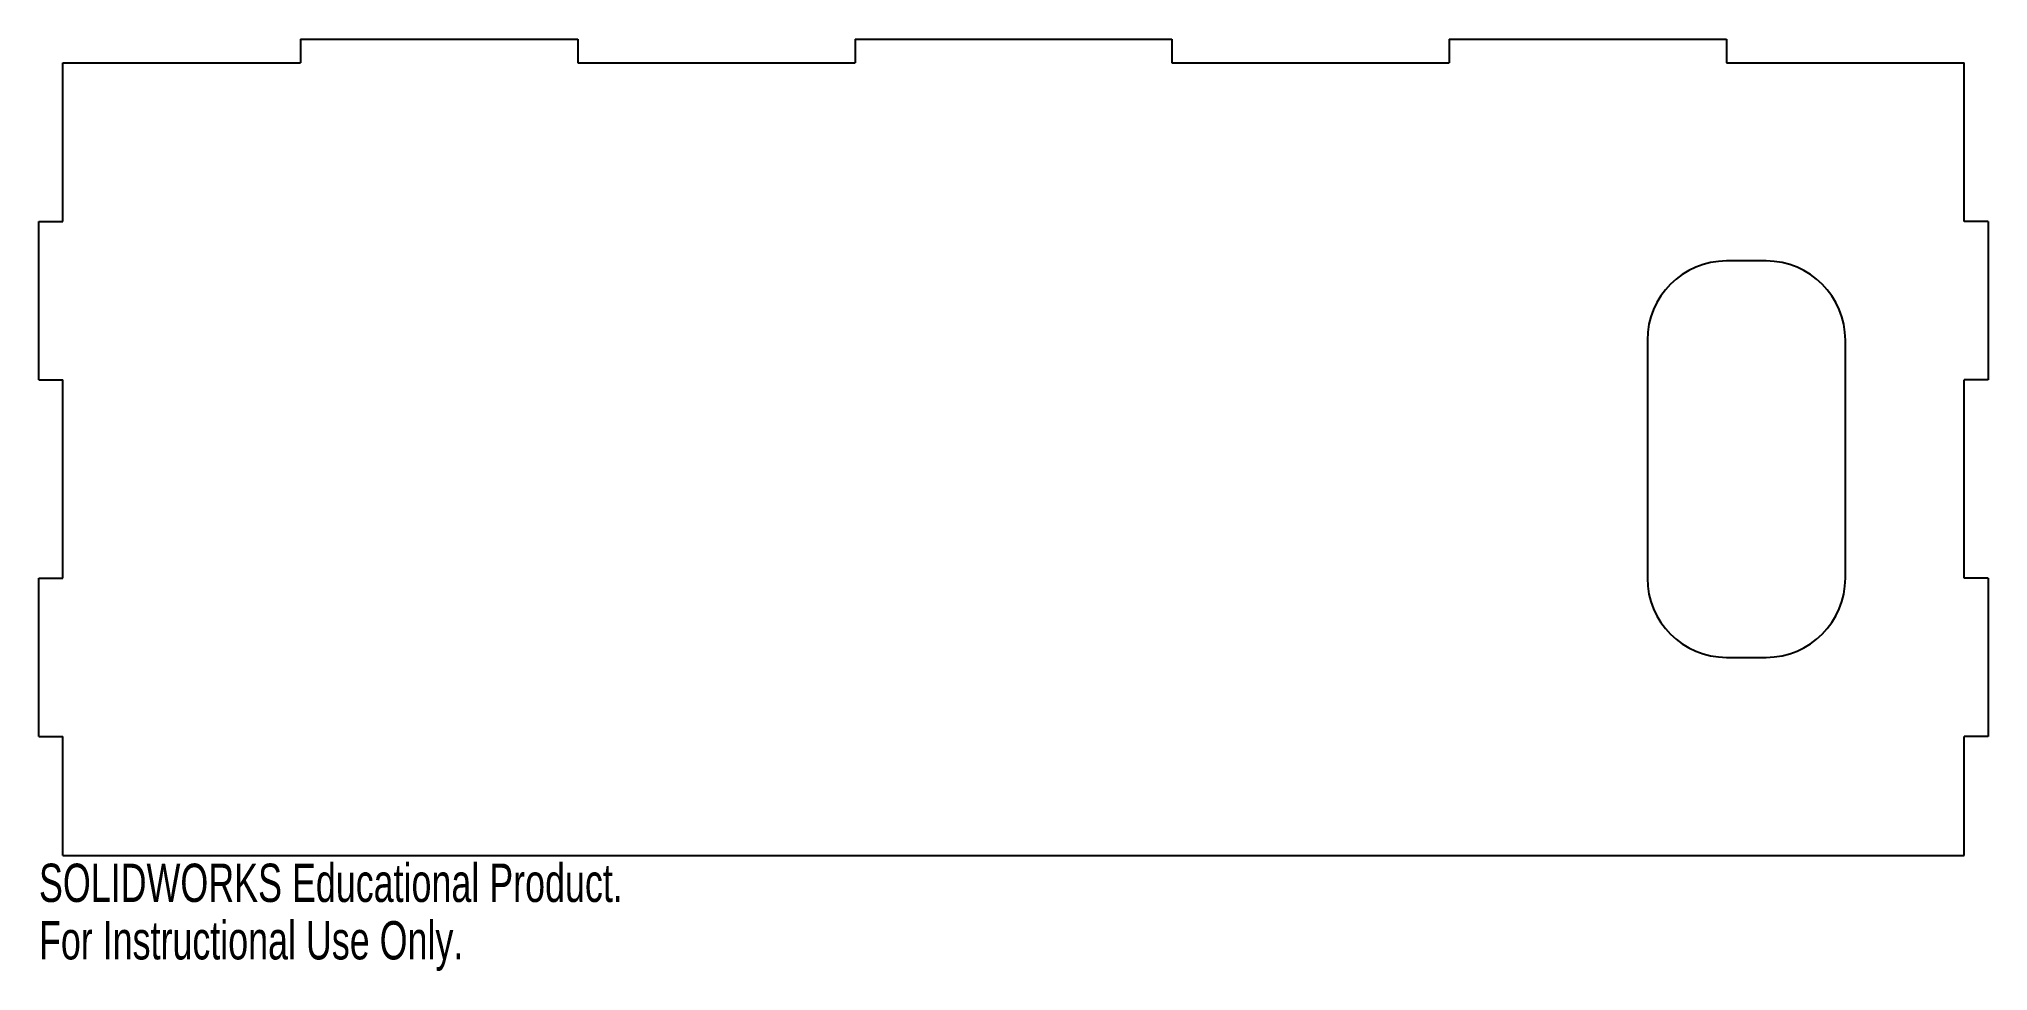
# Model space of a CAD drawing. Header units: millimetres. Extents: x -123 to 123, y -115 to 3.
import ezdxf

# ---------------------------------------------------------------- set-up
doc = ezdxf.new("R2010")
doc.units = ezdxf.units.MM
doc.styles.add('SLDTEXTSTYLE0', font='TXT', dxfattribs={"width": 0.7})

msp = doc.modelspace()

# ---------------------------------------------------------------- linework, layer by layer
at = {"color": 7, "linetype": 'Continuous', "lineweight": 25}
for p, q in [((-90, 3), (-55, 3)), ((-90, 3), (-90, 0)), ((-55, 3), (-55, 0)), ((-20, 3), (20, 3)), ((-20, 3), (-20, 0)), ((20, 3), (20, 0)), ((55, 3), (90, 3)), ((55, 3), (55, 0)), ((90, 3), (90, 0)), ((-120, 0), (-90, 0)), ((-120, -20), (-120, 0)), ((-55, 0), (-20, 0)), ((20, 0), (55, 0)), ((90, 0), (120, 0)), ((120, -20), (120, 0)), ((-123, -20), (-120, -20)), ((-123, -40), (-123, -20)), ((123, -20), (120, -20)), ((123, -20), (123, -40)), ((95, -25), (90, -25)), ((80, -35), (80, -65)), ((105, -65), (105, -35)), ((-123, -40), (-120, -40)), ((-120, -65), (-120, -40)), ((120, -65), (120, -40)), ((123, -40), (120, -40)), ((-123, -65), (-120, -65)), ((-123, -85), (-123, -65)), ((123, -65), (120, -65)), ((123, -65), (123, -85)), ((90, -75), (95, -75)), ((-123, -85), (-120, -85)), ((-120, -100), (-120, -85)), ((120, -100), (120, -85)), ((123, -85), (120, -85)), ((-120, -100), (120, -100))]:
    msp.add_line(p, q, dxfattribs=at)
for centre, start, end in [((90, -35), 90, 180), ((95, -35), 0, 90), ((90, -65), 180, 270), ((95, -65), 270, 0)]:
    msp.add_arc(centre, 10, start, end, dxfattribs=at)

# ---------------------------------------------------------------- texts
at = {"color": 7, "linetype": 'Continuous', "char_height": 4.8336, "attachment_point": 1, "style": 'SLDTEXTSTYLE0'}
for s, insert in [('SOLIDWORKS Educational Product.', (-123, -101.02)), ('For Instructional Use Only.', (-123, -108.27))]:
    msp.add_mtext(s, dxfattribs=dict(at, insert=insert))

doc.saveas('drawing.dxf')
